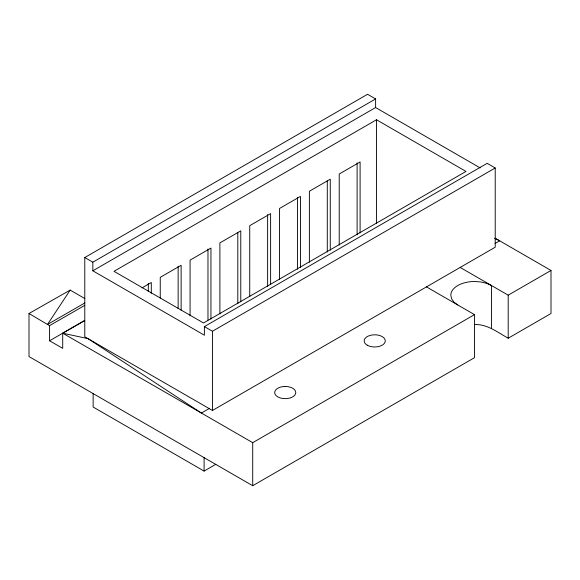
<?xml version="1.0" encoding="UTF-8"?>
<svg xmlns="http://www.w3.org/2000/svg" width="580" height="580" viewBox="0 0 580 580"><rect width="100%" height="100%" fill="white"/><g stroke="black" fill="none" stroke-linecap="round" stroke-linejoin="round"><path stroke-width="0.87" d="M70.165 290.087L47.495 324.459L29 313.505L70.165 290.087L84.803 298.54M92.836 270.795L204.392 335.204L204.392 326.598L487.164 163.335L495.218 167.982L495.218 247.203L212.447 410.466L84.781 336.799L84.781 257.535L367.553 94.279L375.608 98.926L375.608 107.539L92.836 270.795L92.836 262.189L375.608 98.926M376.5 119.763L114.013 271.317L203.5 322.98L465.986 171.434L376.5 119.763L376.5 223.38M84.644 320.559L62.705 333.203L62.705 348.355L49.583 340.779L84.76 320.464M142.02 287.868L151.3 282.511L151.3 293.291M204.392 326.598L212.447 331.245L495.218 167.982M209.162 408.566L201.412 413.047L62.705 333.203L88.058 338.647L201.412 413.047L252.713 442.671L474.491 314.628L474.491 357.679L252.713 485.721L29 356.562L29 313.505M495.045 243.52L499.692 240.831L551 270.454L551 313.505L508.196 338.22C497.676 332.376 487.352 324.06 474.636 324.546M460.172 267.438L508.196 295.169L551 270.454M93.133 393.588L93.133 407.022L204.095 471.083L215.84 464.297M84.774 302.999L47.495 324.459L49.583 325.626L84.767 305.356M494.863 238.38L499.692 240.831L494.994 238.126M375.608 107.539L480.146 167.895M426.467 286.897L474.491 314.628M84.781 257.535L92.836 262.189M457.787 304.986L453.995 302.137L451.617 298.816L450.805 295.256A23.831 13.761 0 0 1 474.636 281.496L480.805 281.96L486.555 283.337L491.492 285.519L491.492 328.577M508.196 295.169L508.196 338.22M360.1 232.942L360.1 161.958L339.22 174.014L339.22 244.999M357.113 162.929L357.113 234.813M330.267 250.161L330.267 179.184L309.387 191.233L309.387 262.218M327.287 181.054L327.287 252.032M300.44 267.387L300.44 196.402L279.56 208.459L279.56 279.437M297.46 197.374L297.46 269.258M270.613 284.606L270.613 213.621L249.733 225.678L249.733 296.663M267.626 214.593L267.626 286.476M252.713 442.671L252.713 485.721M240.78 301.825L240.78 230.847L219.9 242.897L219.9 313.882M237.8 232.718L237.8 303.702M212.447 331.245L212.447 410.466M210.953 319.051L210.953 248.066L190.073 260.123L190.073 315.832M207.974 249.037L207.974 320.022M204.095 457.649L204.095 471.083M181.127 310.213L181.127 265.285L160.247 277.341L160.247 298.011M178.14 266.263L178.14 308.488M148.313 283.482L148.313 291.566M49.583 325.626L49.583 340.779M285.23 386.461L282.496 386.672A10.549 6.09 0 0 0 275.043 394.132A10.549 6.09 0 0 0 287.955 398.438A10.549 6.09 0 0 0 295.416 390.978L294.357 389.506A10.549 6.09 0 0 0 285.23 386.461M367.256 345.194A10.549 6.09 0 0 0 384.902 342.468A10.549 6.09 0 0 0 371.983 335.008A10.549 6.09 0 0 0 367.256 345.194"/></g></svg>
